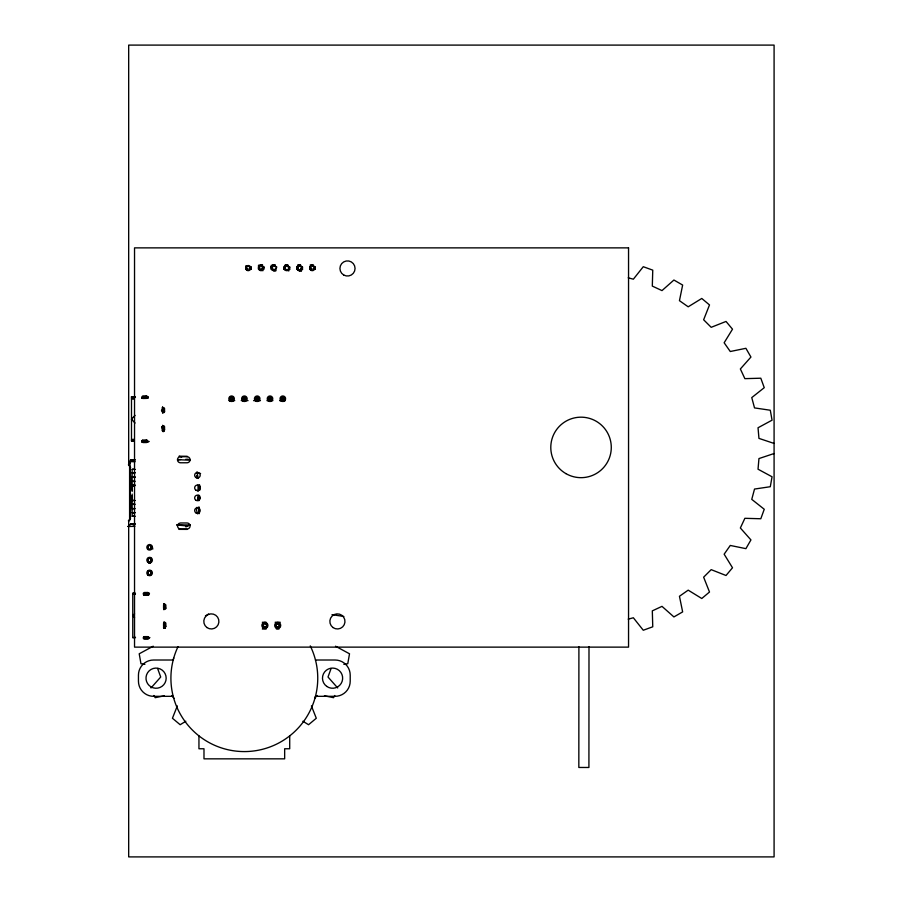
<?xml version="1.0" encoding="UTF-8"?>
<svg xmlns="http://www.w3.org/2000/svg" width="902" height="902" viewBox="0 0 902 902"><rect width="100%" height="100%" fill="white"/><g stroke="black" fill="none" stroke-linecap="round" stroke-linejoin="round"><path stroke-width="1.35" d="M162.642 425.282L162.642 430.198L162.642 426.42M162.642 413.172L162.642 407.027M163.927 623.011L163.927 628.017L165.111 628.04L163.555 627.352L165.246 626.056L165.19 623.361L163.555 627.352L164.13 628.243L163.927 621.873M163.927 609.763L163.927 603.618M578.904 646.779L578.836 767.467L588.916 767.478L588.995 646.779M130.339 499.877L130.26 519.214L130.283 466.368M199.207 507.127L199.116 513.723L198.677 507.127M199.297 500.542L199.466 495.356M266.315 627.149L266.642 623.891L266.642 627.42L263.113 627.42L263.113 623.891C267.499 620.937 268.3 630.092 263.621 626.913L263.113 627.42M279.124 624.15L279.451 627.42L279.451 623.891L279.451 627.42L275.922 627.42L275.922 623.891L279.451 623.891M199.737 490.248L199.68 485.062M163.95 627.984L164.029 626.619L165.246 626.056L164.48 622.403M150.036 562.544C149.619 564.145 148.029 561.946 150.882 561.957L148.864 562.916L150.036 562.544L150.036 563.265M131.895 495.604L129.595 520.86L129.595 464.733L130.621 459.738L134.804 459.727M275.922 624.996L275.978 626.27L275.978 625.154M198.248 500.542L198.53 495.356M199.421 490.248L199.387 485.062M150.893 573.097L151.232 571.304L148.007 571.304L148.007 574.529L151.232 574.529L151.232 571.304L151.232 574.529M163.386 412.383L163.803 408.595L162.27 407.569L163.905 409.688L162.743 412M164.66 608.974L165.077 605.186L163.555 604.16L165.19 606.279L164.017 608.591M148.289 594.768L148.289 593.257L149.484 593.257M197.008 507.296L196.456 510.058L197.662 513.903M152.866 549.002L151.232 545.687L151.232 548.912L148.007 548.912L148.007 545.687L151.232 545.687L152.573 547.706M151.232 545.687L151.232 548.912L150.893 547.48M148.007 561.721L148.007 558.496L151.232 558.496L151.232 561.721L148.007 561.721L148.007 558.496M148.007 574.529L148.007 571.304M147.06 441.788L147.003 440.277L147.612 441.123L147.06 441.788L142.133 440.909L142.482 440.277L142.482 441.788L142.133 440.909M173.736 657.998L173.195 660.016L153.565 660.016A15.131 15.131 0 0 0 138.446 675.147L138.446 681.19A15.131 15.131 0 0 0 153.565 696.321L173.195 696.321M314.922 698.34L315.463 696.321L335.093 696.321A15.131 15.131 0 0 0 350.213 681.19L350.213 675.147A15.131 15.131 0 0 0 335.093 660.016L315.463 660.016M134.601 459.761L130.621 459.738L129.595 464.733L131.895 489.989M263.113 625.965L263.17 625.154M163.905 426.77L163.972 429.465L162.27 430.761L163.905 426.77L161.729 426.725M331.102 668.495L328.001 677.019L337.698 687.955M177.322 705.894L172.44 718.251L180.163 724.723L185.823 721.25M150.239 562.453L150.239 563.367L150.882 562.149L149.258 562.904M230.472 399.733L229.965 400.635L233.19 400.308L232.693 397.511L230.303 397.342L229.965 400.635L233.19 397.523L230.303 397.342L230.472 399.733L232.863 399.902M243.281 399.733L242.773 400.635L245.998 400.308L245.502 397.511L243.112 397.342L242.773 400.635L245.998 397.523L243.112 397.342L243.281 399.733L245.671 399.902M256.089 399.733L255.582 400.635L258.806 400.308L258.31 397.511L255.92 397.342L255.582 400.635L258.806 397.523L255.92 397.342L256.089 399.733L258.479 399.902M268.897 399.733L268.39 400.635L271.615 400.308L271.119 397.511L268.728 397.342L268.39 400.635L271.615 397.523L268.728 397.342L268.897 399.733L271.288 399.902M281.706 399.733L281.198 400.635L284.423 400.308L283.927 397.511L281.537 397.342L281.198 400.635L284.423 397.523L281.537 397.342L281.706 399.733L284.096 399.902M334.8 695.498L333.537 697.686L324.427 695.814M260.802 269.878L262.956 266.789M275.437 268.695L273.757 270.904L275.832 270.882M297.547 268.041L299.363 270.904L301.054 268.695M163.803 410.151L162.642 411.662L164.108 411.662L162.642 408.64L164.108 411.662M163.803 428.303L162.642 429.814L164.108 429.814L162.642 426.793L164.108 429.814M165.089 606.742L163.927 608.252L165.393 608.252L163.927 605.231L165.393 608.252M165.089 624.894L163.927 626.405L165.393 626.405L163.927 623.383L165.393 626.405M128.366 520.86L130.643 518.109M314.584 698.452L317.087 695.476M151.017 687.955L160.714 677.019L157.613 668.495M131.489 419.171L135.041 415.405M134.545 613.879L132.763 615.773L134.545 617.712M134.849 526.351L128.05 526.486L130.621 523.927L135.097 523.927M275.922 627.42L279.124 627.149M245.851 265.774L251.263 267.093L250.147 268.131L251.263 269.112L245.716 269.112L245.716 267.093L247.193 268.21L245.716 269.112L246.821 268.074L245.716 267.093M264.06 267.093L262.956 268.131L264.06 269.112L262.583 267.984L264.06 267.093L259.629 265.549M275.764 270.521L271.322 269.112L272.438 268.074L271.322 267.093L272.81 268.21L271.322 269.112L272.945 270.307M288.899 270.848L284.13 269.112L285.235 268.074L284.13 267.093L285.618 268.21L284.13 269.112L284.13 266.462M301.381 270.69L296.938 269.112L298.043 268.074L296.938 267.093L298.427 268.21L296.938 269.112L298.562 270.307M310.852 265.549L315.294 267.093L314.189 268.131L315.294 269.112L309.747 269.112L309.747 266.473M251.263 267.093L249.775 267.984L251.263 269.112M315.294 267.093L313.806 267.984L315.294 269.112M153.227 646.204L139.212 653.792L140.96 663.725L144.906 664.312M161.559 410.872L163.905 409.688L161.481 410.252M128.05 526.486L129.764 525.663M162.743 430.028L163.972 429.465L163.206 425.812M185.846 526.869L188.18 526.035L176.792 525.009M774.085 453.526L758.954 458.566L758.03 469.198L772.056 476.786L770.297 486.719L754.523 489.053L751.761 499.358L764.253 509.269L760.803 518.751L744.872 518.312L740.362 527.986L750.938 539.915L745.898 548.653L730.27 545.451L724.148 554.189L732.503 567.775L726.02 575.499L711.193 569.647L703.639 577.19L709.502 592.016L701.779 598.5L688.192 590.156L679.454 596.267L682.645 611.894L673.918 616.934L661.989 606.358L652.315 610.868L652.755 626.8L643.273 630.25L633.362 617.769L628.209 619.144M164.299 695.814L155.178 697.686L153.926 695.498M343.82 664.312L347.766 663.725L349.514 653.792L335.499 646.204M135.165 396.711L131.489 396.745L131.489 441.022L134.184 440.683M135.221 593.313L132.763 593.336L132.763 637.613L135.469 637.286M141.614 398.053L147.86 397.444M144.14 594.519L147.894 594.159M131.489 397.771L135.447 397.399M132.763 594.362L135.401 594.114M134.872 481.059L132.154 481.318L134.872 481.578M134.872 504.026L132.154 504.286L134.872 504.534M134.725 472.896L132.154 472.896L134.939 472.693M134.725 485.659L132.154 485.659L134.939 485.49M131.489 440.762L134.263 440.616M180.547 459.558L177.998 459.67L190.277 460.257M185.632 459.332L188.18 459.219M134.962 512.731L132.154 512.697L134.939 512.584M263.113 623.891L266.372 624.116M275.922 623.891L279.18 624.116M142.291 398.402L147.691 398.244M143.576 595.004L148.977 594.835M263.452 627.149L266.372 627.059M276.26 627.149L279.18 627.059M132.154 494.07L132.154 516.271L134.95 516.203M134.95 485.084L132.154 485.141L134.86 485.141M131.489 439.443L134.263 439.387M141.659 398.154L146.857 398.075M144.241 594.722L148.131 594.666M134.601 460.11L130.621 460.155L134.77 460.178M132.154 472.896L134.962 472.862M132.154 485.659L134.962 485.626M311.021 265.143L313.569 265.132M141.806 441.788L148.717 441.766M144.478 638.379L148.616 638.368M272.607 265.154L275.166 265.154M259.9 265.109L262.685 265.109M272.46 265.098L275.257 265.098M285.032 265.098L287.817 265.098M297.592 265.087L300.389 265.087M310.164 265.075L312.949 265.075M259.799 265.154L262.358 265.154M298.224 265.154L300.783 265.154M148.199 396.666L147.003 396.666L147.003 398.177L148.097 398.177M228.939 400.635L234.757 400.635M241.229 400.635L248.061 400.635M253.552 400.635L260.464 400.635M266.947 400.635L272.9 400.635M279.575 400.635L285.348 400.635M141.67 441.788L147.883 441.788M130.621 461.677L135.097 461.677M132.154 491.522L132.154 469.322L134.86 469.322M134.939 477.214L132.154 476.978L134.838 476.978M198.079 497.904L200.041 497.904M134.725 508.615L132.154 508.615L134.939 508.683M132.154 512.697L134.838 512.697M132.154 516.271L134.86 516.271M180.49 529.023L187.052 529.023A3.022 3.022 0 0 0 190.074 526.001A3.022 3.022 0 0 0 187.052 522.98L180.49 522.98A3.022 3.022 0 0 0 179.87 528.955M262.324 622.267L266.158 622.267M275.133 622.267L280.251 622.267M262.324 629.032L266.158 629.032M276.407 629.032L278.966 629.032M144.196 638.379L148.345 638.379L148.886 637.714L148.289 636.868L148.345 638.379L144.647 637.725M285.415 265.143L287.975 265.143M176.871 524.896L190.367 524.93M178.833 529.361L187.199 529.395M187.165 456.277L179.058 456.209L181.663 457.077M132.154 476.978L134.962 477.011M163.837 431.449L162.642 431.427L163.848 431.449M134.601 525.054L130.621 523.927L134.714 524.006M131.489 441.022L134.184 441.078M146.35 441.349L149.044 441.405M130.621 523.927L134.826 524.017M132.763 637.613L135.469 637.68M130.621 459.738L134.714 459.84M132.154 469.322L134.95 469.401M134.184 396.835L131.489 396.745L135.007 397.184M142.291 397.083L147.691 397.252M135.469 593.426L132.763 593.336L135.12 593.629M143.576 593.674L148.977 593.843M283.927 397.511L284.423 400.635M271.119 397.511L271.615 400.635M258.31 397.511L258.806 400.635M245.502 397.511L245.998 400.635M232.693 397.511L233.19 400.635M131.489 398.943L134.263 399.056M147.127 637.488L149.901 637.624M299.363 270.904L301.448 271.028M162.958 408.493L163.803 408.595M164.232 605.084L165.077 605.186M196.636 472.896L200.582 473.482M331.992 614.679L343.82 616.438M628.209 277.816L633.362 279.192L643.273 266.71L652.755 270.149L652.315 286.092L661.989 290.602L673.918 280.026L682.645 285.066L679.454 300.682L688.192 306.804L701.779 298.461L709.502 304.944L703.639 319.77L711.193 327.313L726.02 321.45L732.503 329.185L724.148 342.771L730.27 351.509L745.898 348.307L750.938 357.045L740.362 368.974L744.872 378.648L760.803 378.209L764.253 387.68L751.761 397.602L754.523 407.907L770.297 410.241L772.056 420.174L758.03 427.762L758.954 438.395L774.085 443.434M284.13 269.112L288.572 270.521M298.055 265.549L302.486 267.093L302.486 269.754M272.438 265.549L276.869 267.093M285.246 265.526L289.677 267.093L289.677 269.608M262.956 270.701L258.524 269.112L258.524 265.154M302.903 721.25L308.563 724.723L316.286 718.251L311.404 705.894M163.555 627.352L165.077 628.378M161.582 427.537L163.972 429.465M163.657 624.77L165.246 626.056M131.489 419.227L135.041 423.027M171.639 695.476L174.131 698.452M128.411 464.733L130.655 467.484M270.724 266.485L272.99 269.799M271.93 268.041L273.148 269.957M196.986 471.881L198.192 478.466M196.659 475.534L197.11 478.218M276.192 624.218L276.429 626.913M263.384 624.218L263.621 626.913M198.079 495.367L198.102 500.497M198.034 484.915L198.057 491.489M296.938 266.473L296.938 269.112M289.711 735.885L289.711 748.761L284.66 748.761L284.66 758.841L203.987 758.841L203.987 748.761L198.947 748.761L198.947 735.885M271.322 265.154L271.322 269.112M163.927 603.709L163.927 609.03M162.642 407.118L162.642 412.44M148.007 545.687L148.007 548.912M128.682 465.094L128.682 45.1L774.085 45.1L774.085 856.9L128.682 856.9L128.682 521.469M310.265 645.877A73.412 73.412 0 0 1 244.792 751.58A73.412 73.412 0 0 1 177.987 646.723M205.408 615.919A73.412 73.412 0 0 1 208.678 613.991M151.232 558.496L151.232 561.721L151.232 558.496M143.768 636.868L143.768 638.379L143.768 636.868M259.629 268.074L258.524 269.112L260.001 268.21L258.524 267.093L259.629 268.074M289.677 267.093L288.572 268.131L289.677 269.112L288.189 267.984L289.677 267.093M302.486 267.093L301.381 268.131L302.486 269.112L300.997 267.984L302.486 267.093M310.852 268.074L309.747 269.112L311.235 268.21L309.747 267.093L310.852 268.074M628.547 247.87L134.533 247.87L134.533 647.129L628.547 647.129L628.547 247.87M146.282 395.91L143.26 395.91A1.263 1.263 0 0 0 141.997 397.162A1.263 1.263 0 0 0 143.26 398.425L146.282 398.425A1.263 1.263 0 0 0 147.545 397.162A1.263 1.263 0 0 0 146.282 395.91M146.282 440.029L143.26 440.029A1.263 1.263 0 0 0 141.997 441.281A1.263 1.263 0 0 0 143.26 442.544L146.282 442.544A1.263 1.263 0 0 0 147.545 441.281A1.263 1.263 0 0 0 146.282 440.029M187.052 456.716L180.49 456.716A3.022 3.022 0 0 0 177.469 459.749A3.022 3.022 0 0 0 180.49 462.771L187.052 462.771A3.022 3.022 0 0 0 190.074 459.749A3.022 3.022 0 0 0 187.052 456.716M134.86 500.452L132.154 500.452L134.95 500.509M147.567 592.501L144.534 592.501A1.263 1.263 0 0 0 143.283 593.764A1.263 1.263 0 0 0 144.534 595.016L147.567 595.016A1.263 1.263 0 0 0 148.83 593.764A1.263 1.263 0 0 0 147.567 592.501M147.567 636.62L144.534 636.62A1.263 1.263 0 0 0 143.283 637.883A1.263 1.263 0 0 0 144.534 639.135L147.567 639.135A1.263 1.263 0 0 0 148.83 637.883A1.263 1.263 0 0 0 147.567 636.62M165.844 608.128L165.844 605.355A1.139 1.139 0 0 0 164.705 604.227A1.139 1.139 0 0 0 163.578 605.355L163.578 608.128A1.139 1.139 0 0 0 164.705 609.267A1.139 1.139 0 0 0 165.844 608.128M165.844 626.281L165.844 623.507A1.139 1.139 0 0 0 164.705 622.369A1.139 1.139 0 0 0 163.578 623.507L163.578 626.281A1.139 1.139 0 0 0 164.705 627.42A1.139 1.139 0 0 0 165.844 626.281M164.559 411.537L164.559 408.764A1.139 1.139 0 0 0 163.431 407.625A1.139 1.139 0 0 0 162.292 408.764L162.292 411.537A1.139 1.139 0 0 0 163.431 412.676A1.139 1.139 0 0 0 164.559 411.537M164.559 429.69L164.559 426.917A1.139 1.139 0 0 0 163.431 425.778A1.139 1.139 0 0 0 162.292 426.917L162.292 429.69A1.139 1.139 0 0 0 163.431 430.829A1.139 1.139 0 0 0 164.559 429.69M151.051 686.907A10.08 10.08 0 0 0 166.171 678.169A10.08 10.08 0 0 0 151.051 669.431A10.08 10.08 0 0 0 151.051 686.907M326.761 686.411A10.08 10.08 0 0 0 342.613 679.071A10.08 10.08 0 0 0 328.328 669.013A10.08 10.08 0 0 0 326.761 686.411M565.915 473.618A30.251 30.251 0 0 0 611.285 447.415A30.251 30.251 0 0 0 565.915 421.223A30.251 30.251 0 0 0 565.915 473.618M343.707 275.009A7.566 7.566 0 0 0 355.061 268.458A7.566 7.566 0 0 0 343.707 261.907A7.566 7.566 0 0 0 343.707 275.009M332.962 627.533A7.566 7.566 0 0 0 344.936 622.211A7.566 7.566 0 0 0 334.338 614.51A7.566 7.566 0 0 0 332.962 627.533M206.908 627.533A7.566 7.566 0 0 0 218.87 622.211A7.566 7.566 0 0 0 208.272 614.51A7.566 7.566 0 0 0 206.908 627.533M276.181 628.04A3.022 3.022 0 0 0 280.714 625.424A3.022 3.022 0 0 0 276.181 622.808A3.022 3.022 0 0 0 276.181 628.04M263.125 627.882A3.022 3.022 0 0 0 267.894 625.717A3.022 3.022 0 0 0 263.632 622.673A3.022 3.022 0 0 0 263.125 627.882M246.72 270.183A2.571 2.571 0 0 0 250.79 268.368A2.571 2.571 0 0 0 247.182 265.752A2.571 2.571 0 0 0 246.72 270.183M259.528 270.183A2.571 2.571 0 0 0 263.598 268.368A2.571 2.571 0 0 0 259.99 265.752A2.571 2.571 0 0 0 259.528 270.183M272.562 270.329A2.571 2.571 0 0 0 276.418 268.097A2.571 2.571 0 0 0 272.562 265.876A2.571 2.571 0 0 0 272.562 270.329M285.37 270.329A2.571 2.571 0 0 0 289.226 268.097A2.571 2.571 0 0 0 285.37 265.876A2.571 2.571 0 0 0 285.37 270.329M298.179 270.329A2.571 2.571 0 0 0 302.035 268.097A2.571 2.571 0 0 0 298.179 265.876A2.571 2.571 0 0 0 298.179 270.329M310.987 270.329A2.571 2.571 0 0 0 314.843 268.097A2.571 2.571 0 0 0 310.987 265.876A2.571 2.571 0 0 0 310.987 270.329M147.984 549.543A2.774 2.774 0 0 0 152.37 547.593A2.774 2.774 0 0 0 148.492 544.763A2.774 2.774 0 0 0 147.984 549.543M148.232 562.51A2.774 2.774 0 0 0 152.393 560.108A2.774 2.774 0 0 0 148.232 557.707A2.774 2.774 0 0 0 148.232 562.51M147.984 575.16A2.774 2.774 0 0 0 152.37 573.198A2.774 2.774 0 0 0 148.492 570.38A2.774 2.774 0 0 0 147.984 575.16M255.57 400.973A2.774 2.774 0 0 0 259.956 399.022A2.774 2.774 0 0 0 256.067 396.203A2.774 2.774 0 0 0 255.57 400.973M242.999 401.131A2.774 2.774 0 0 0 247.159 398.729A2.774 2.774 0 0 0 242.999 396.339A2.774 2.774 0 0 0 242.999 401.131M268.379 400.973A2.774 2.774 0 0 0 272.765 399.022A2.774 2.774 0 0 0 268.875 396.203A2.774 2.774 0 0 0 268.379 400.973M281.187 400.973A2.774 2.774 0 0 0 285.573 399.022A2.774 2.774 0 0 0 281.683 396.203A2.774 2.774 0 0 0 281.187 400.973M229.954 400.973A2.774 2.774 0 0 0 234.34 399.022A2.774 2.774 0 0 0 230.45 396.203A2.774 2.774 0 0 0 229.954 400.973M195.802 512.764A2.774 2.774 0 0 0 200.188 510.803A2.774 2.774 0 0 0 196.298 507.984A2.774 2.774 0 0 0 195.802 512.764M195.802 500.159A2.774 2.774 0 0 0 200.188 498.197A2.774 2.774 0 0 0 196.298 495.378A2.774 2.774 0 0 0 195.802 500.159M195.802 490.068A2.774 2.774 0 0 0 200.188 488.117A2.774 2.774 0 0 0 196.298 485.287A2.774 2.774 0 0 0 195.802 490.068M195.802 477.462A2.774 2.774 0 0 0 200.188 475.512A2.774 2.774 0 0 0 196.298 472.682A2.774 2.774 0 0 0 195.802 477.462"/></g></svg>
